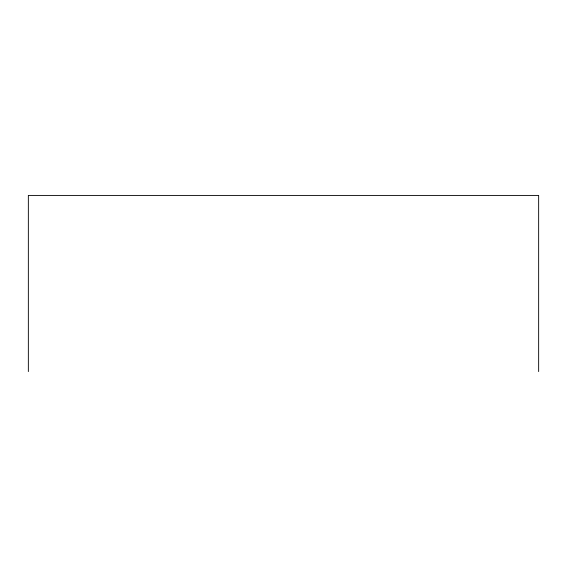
<?xml version="1.0" encoding="UTF-8"?>
<svg xmlns="http://www.w3.org/2000/svg" width="567" height="567" viewBox="0 0 567 567"><rect width="100%" height="100%" fill="white"/><g stroke="black" fill="none" stroke-linecap="round" stroke-linejoin="round"><path stroke-width="0.85" d="M538.65 371.583L538.65 195.417L28.35 195.417L28.35 371.583"/></g></svg>
